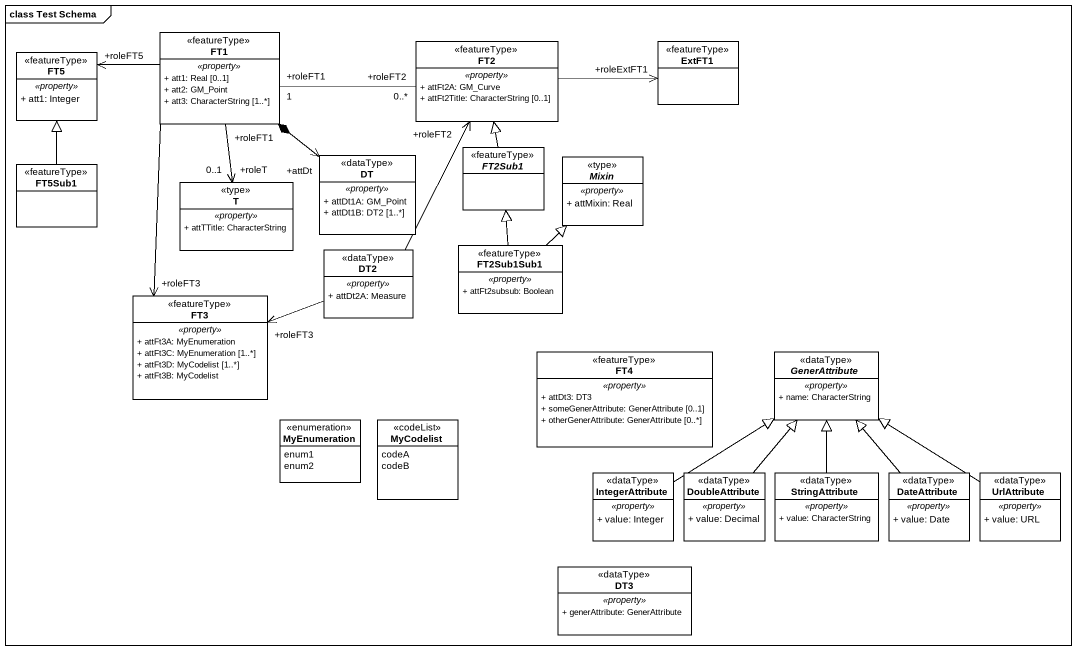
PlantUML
@startuml
mainframe class Test Schema
hide circle
hide empty members
skinparam classAttributeIconSize 0
class FT1 <<featureType>> {
  .. <<property>> ..
  + att1: Real [0..1]
  + att2: GM_Point
  + att3: CharacterString [1..*]
}
class FT2 <<featureType>> {
  .. <<property>> ..
  + attFt2A: GM_Curve
  + attFt2Title: CharacterString [0..1]
}
class ExtFT1 <<featureType>>
class FT5 <<featureType>> {
  .. <<property>> ..
  + att1: Integer
}
class FT5Sub1 <<featureType>>
class DT <<dataType>> {
  .. <<property>> ..
  + attDt1A: GM_Point
  + attDt1B: DT2 [1..*]
}
abstract class FT2Sub1 <<featureType>>
abstract class Mixin <<type>> {
  .. <<property>> ..
  + attMixin: Real
}
class T <<type>> {
  .. <<property>> ..
  + attTTitle: CharacterString
}
class FT2Sub1Sub1 <<featureType>> {
  .. <<property>> ..
  + attFt2subsub: Boolean
}
class DT2 <<dataType>> {
  .. <<property>> ..
  + attDt2A: Measure
}
class FT3 <<featureType>> {
  .. <<property>> ..
  + attFt3A: MyEnumeration
  + attFt3C: MyEnumeration [1..*]
  + attFt3D: MyCodelist [1..*]
  + attFt3B: MyCodelist
}
class FT4 <<featureType>> {
  .. <<property>> ..
  + attDt3: DT3
  + someGenerAttribute: GenerAttribute [0..1]
  + otherGenerAttribute: GenerAttribute [0..*]
}
abstract class GenerAttribute <<dataType>> {
  .. <<property>> ..
  + name: CharacterString
}
enum MyEnumeration {
  enum1
  enum2
}
class MyCodelist <<codeList>> {
  codeA
  codeB
}
class IntegerAttribute <<dataType>> {
  .. <<property>> ..
  + value: Integer
}
class DoubleAttribute <<dataType>> {
  .. <<property>> ..
  + value: Decimal
}
class StringAttribute <<dataType>> {
  .. <<property>> ..
  + value: CharacterString
}
class DateAttribute <<dataType>> {
  .. <<property>> ..
  + value: Date
}
class UrlAttribute <<dataType>> {
  .. <<property>> ..
  + value: URL
}
class DT3 <<dataType>> {
  .. <<property>> ..
  + generAttribute: GenerAttribute
}
FT1 "+roleFT1\n1" -right- "+roleFT2\n0..*" FT2
FT1 -left-> "+roleFT5" FT5
FT1 "+roleFT1" --> "+roleT\n0..1" T
FT1 --> "+roleFT3" FT3
FT2 -right-> "+roleExtFT1" ExtFT1
FT5Sub1 -up-|> FT5
DT "+attDt" <-up-* FT1
FT2Sub1 -up-|> FT2
FT2Sub1Sub1 -up-|> FT2Sub1
FT2Sub1Sub1 -up-|> Mixin
DT2 -up-> "+roleFT2" FT2
DT2 -left-> "+roleFT3" FT3
IntegerAttribute -up-|> GenerAttribute
DoubleAttribute -up-|> GenerAttribute
StringAttribute -up-|> GenerAttribute
DateAttribute -up-|> GenerAttribute
UrlAttribute -up-|> GenerAttribute
@enduml
